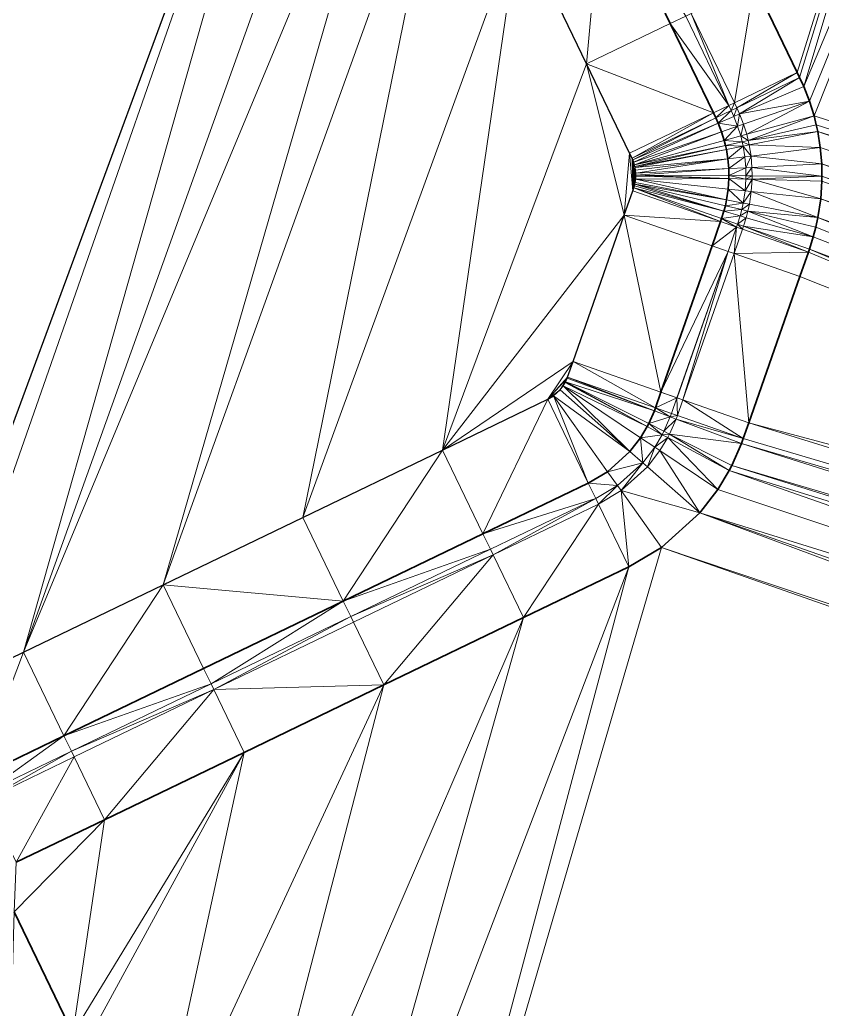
# Model space of a CAD drawing. Header units: metres. Extents: x 246428 to 246884, y 7418966 to 7419490.
# Drawn here: x 246559.9 to 246565.07, y 7419364.31 to 7419370.69 of the extents above; entities that cross this region are included whole.
import ezdxf

# ---------------------------------------------------------------- set-up
doc = ezdxf.new("R2010")
doc.units = ezdxf.units.M
doc.linetypes.add('blank name', pattern=[0])
doc.linetypes.add('HIDDEN', pattern=[9.525, 6.35, -3.175])
doc.layers.add('_12D_UNMAPPED', color=7, linetype='Continuous')
doc.layers.add('BATTER', color=250, linetype='HIDDEN', lineweight=25)
doc.layers.add('GRADELINES', color=250, linetype='HIDDEN', lineweight=25)
for name, color, linetype, lineweight, true_color in [('KERB_BACK', 7, 'Continuous', 35, 0x5fd2ff), ('KERB_LINE', 7, 'Continuous', 18, 0xb9b9b9), ('KERB_LIP', 7, 'Continuous', 35, 0x5fd2ff), ('KERB_TOP', 7, 'Continuous', 18, 0xb9b9b9)]:
    doc.layers.add(name, color=color, linetype=linetype, lineweight=lineweight, true_color=true_color)

msp = doc.modelspace()

# ---------------------------------------------------------------- linework, layer by layer
at = {"layer": '_12D_UNMAPPED', "color": 3, "linetype": 'blank name', "lineweight": 0}
for points in [[(246564.9907, 7419370.1639, 31.797), (246564.9543, 7419370.2574, 31.7959), (246567.6451, 7419376.662, 31.9621)], [(246564.9543, 7419370.2574, 31.7959), (246566.7444, 7419376.2276, 31.9171), (246567.6451, 7419376.662, 31.9621)], [(246565.0206, 7419370.0673, 31.7978), (246564.9907, 7419370.1639, 31.797), (246567.6451, 7419376.662, 31.9621)], [(246573.8563, 7419367.1992, 32.1968), (246565.0206, 7419370.0673, 31.7978), (246567.6451, 7419376.662, 31.9621)], [(246564.9122, 7419370.3481, 31.7944), (246564.6342, 7419370.9244, 31.785), (246566.7444, 7419376.2276, 31.9171)], [(246564.9277, 7419370.3159, 31.7949), (246564.9122, 7419370.3481, 31.7944), (246566.7444, 7419376.2276, 31.9171)], [(246564.9543, 7419370.2574, 31.7959), (246564.9277, 7419370.3159, 31.7949), (246566.7444, 7419376.2276, 31.9171)], [(246553.4071, 7419370.4994, 30.7279), (246561.9416, 7419373.7454, 31.8555), (246559.1698, 7419366.228, 31.6964)], [(246553.4071, 7419370.4994, 30.7279), (246553.4835, 7419370.8345, 30.7532), (246561.9416, 7419373.7454, 31.8555)], [(246559.3535, 7419366.3351, 31.6975), (246559.1698, 7419366.228, 31.6964), (246561.9416, 7419373.7454, 31.8555)], [(246559.9227, 7419366.6097, 31.7189), (246559.3535, 7419366.3351, 31.6975), (246561.9416, 7419373.7454, 31.8555)], [(246561.9418, 7419373.745, 31.8552), (246559.9227, 7419366.6097, 31.7189), (246561.9416, 7419373.7454, 31.8555)], [(246562.2502, 7419373.1054, 31.862), (246559.9227, 7419366.6097, 31.7189), (246561.9418, 7419373.745, 31.8552)], [(246562.4536, 7419372.6837, 31.8665), (246559.9227, 7419366.6097, 31.7189), (246562.2502, 7419373.1054, 31.862)], [(246560.8235, 7419367.0441, 31.7529), (246559.9227, 7419366.6097, 31.7189), (246562.4536, 7419372.6837, 31.8665)], [(246562.6846, 7419372.2047, 31.8744), (246560.8235, 7419367.0441, 31.7529), (246562.4536, 7419372.6837, 31.8665)], [(246561.7242, 7419367.4784, 31.7869), (246560.8235, 7419367.0441, 31.7529), (246562.6846, 7419372.2047, 31.8744)], [(246563.119, 7419371.3039, 31.8892), (246561.7242, 7419367.4784, 31.7869), (246562.6846, 7419372.2047, 31.8744)], [(246563.6594, 7419371.5645, 31.8952), (246563.5534, 7419370.4032, 31.904), (246563.119, 7419371.3039, 31.8892)], [(246563.6594, 7419371.5645, 31.8952), (246564.0938, 7419370.6638, 31.91), (246563.5534, 7419370.4032, 31.904)], [(246564.1929, 7419370.7116, 31.91), (246564.0938, 7419370.6638, 31.91), (246563.6594, 7419371.5645, 31.8952)], [(246562.6249, 7419367.9128, 31.8209), (246561.7242, 7419367.4784, 31.7869), (246563.119, 7419371.3039, 31.8892)], [(246563.5534, 7419370.4032, 31.904), (246562.6249, 7419367.9128, 31.8209), (246563.119, 7419371.3039, 31.8892)], [(246564.6342, 7419370.9244, 31.785), (246564.5069, 7419370.1526, 31.7694), (246564.2289, 7419370.729, 31.76)], [(246564.6342, 7419370.9244, 31.785), (246564.9122, 7419370.3481, 31.7944), (246564.5069, 7419370.1526, 31.7694)], [(246564.1929, 7419370.7116, 31.91), (246564.4708, 7419370.1352, 31.9194), (246564.0938, 7419370.6638, 31.91)], [(246564.2289, 7419370.729, 31.76), (246564.4708, 7419370.1352, 31.9194), (246564.1929, 7419370.7116, 31.91)], [(246564.2289, 7419370.729, 31.76), (246564.5069, 7419370.1526, 31.7694), (246564.4708, 7419370.1352, 31.9194)], [(246564.0938, 7419370.6638, 31.91), (246564.3717, 7419370.0875, 31.9194), (246563.5534, 7419370.4032, 31.904)], [(246564.4708, 7419370.1352, 31.9194), (246564.3717, 7419370.0875, 31.9194), (246564.0938, 7419370.6638, 31.91)], [(246563.7965, 7419369.4284, 31.9061), (246562.6249, 7419367.9128, 31.8209), (246563.5534, 7419370.4032, 31.904)], [(246563.8313, 7419369.8268, 31.9134), (246563.7965, 7419369.4284, 31.9061), (246563.5534, 7419370.4032, 31.904)], [(246564.3717, 7419370.0875, 31.9194), (246563.8313, 7419369.8268, 31.9134), (246563.5534, 7419370.4032, 31.904)], [(246564.9122, 7419370.3481, 31.7944), (246564.5224, 7419370.1204, 31.7699), (246564.5069, 7419370.1526, 31.7694)], [(246564.9122, 7419370.3481, 31.7944), (246564.9277, 7419370.3159, 31.7949), (246564.5224, 7419370.1204, 31.7699)], [(246564.9277, 7419370.3159, 31.7949), (246564.5408, 7419370.0801, 31.7709), (246564.5224, 7419370.1204, 31.7699)], [(246564.9277, 7419370.3159, 31.7949), (246564.9543, 7419370.2574, 31.7959), (246564.5408, 7419370.0801, 31.7709)], [(246564.9543, 7419370.2574, 31.7959), (246564.9907, 7419370.1639, 31.797), (246564.5408, 7419370.0801, 31.7709)], [(246564.4708, 7419370.1352, 31.9194), (246564.3873, 7419370.0552, 31.9199), (246564.3717, 7419370.0875, 31.9194)], [(246564.4708, 7419370.1352, 31.9194), (246564.4864, 7419370.103, 31.9199), (246564.3873, 7419370.0552, 31.9199)], [(246564.5069, 7419370.1526, 31.7694), (246564.4864, 7419370.103, 31.9199), (246564.4708, 7419370.1352, 31.9194)], [(246564.5069, 7419370.1526, 31.7694), (246564.5224, 7419370.1204, 31.7699), (246564.4864, 7419370.103, 31.9199)], [(246564.9907, 7419370.1639, 31.797), (246564.5658, 7419370.0156, 31.772), (246564.5408, 7419370.0801, 31.7709)], [(246564.9907, 7419370.1639, 31.797), (246564.5865, 7419369.949, 31.7728), (246564.5658, 7419370.0156, 31.772)], [(246564.9907, 7419370.1639, 31.797), (246565.0206, 7419370.0673, 31.7978), (246564.5865, 7419369.949, 31.7728)], [(246564.3717, 7419370.0875, 31.9194), (246563.8468, 7419369.7946, 31.9139), (246563.8313, 7419369.8268, 31.9134)], [(246564.3717, 7419370.0875, 31.9194), (246564.3873, 7419370.0552, 31.9199), (246563.8468, 7419369.7946, 31.9139)], [(246564.4864, 7419370.103, 31.9199), (246564.4029, 7419370.021, 31.9209), (246564.3873, 7419370.0552, 31.9199)], [(246564.4864, 7419370.103, 31.9199), (246564.504, 7419370.0643, 31.9209), (246564.4029, 7419370.021, 31.9209)], [(246564.5224, 7419370.1204, 31.7699), (246564.504, 7419370.0643, 31.9209), (246564.4864, 7419370.103, 31.9199)], [(246564.5224, 7419370.1204, 31.7699), (246564.5408, 7419370.0801, 31.7709), (246564.504, 7419370.0643, 31.9209)], [(246564.5408, 7419370.0801, 31.7709), (246564.528, 7419370.0024, 31.922), (246564.504, 7419370.0643, 31.9209)], [(246564.5408, 7419370.0801, 31.7709), (246564.5658, 7419370.0156, 31.772), (246564.528, 7419370.0024, 31.922)], [(246564.3873, 7419370.0552, 31.9199), (246563.8514, 7419369.7845, 31.9149), (246563.8468, 7419369.7946, 31.9139)], [(246564.3873, 7419370.0552, 31.9199), (246564.4029, 7419370.021, 31.9209), (246563.8514, 7419369.7845, 31.9149)], [(246564.4029, 7419370.021, 31.9209), (246563.8577, 7419369.7684, 31.916), (246563.8514, 7419369.7845, 31.9149)], [(246564.4029, 7419370.021, 31.9209), (246564.4242, 7419369.9661, 31.922), (246563.8577, 7419369.7684, 31.916)], [(246564.504, 7419370.0643, 31.9209), (246564.528, 7419370.0024, 31.922), (246564.4029, 7419370.021, 31.9209)], [(246564.528, 7419370.0024, 31.922), (246564.4242, 7419369.9661, 31.922), (246564.4029, 7419370.021, 31.9209)], [(246564.5658, 7419370.0156, 31.772), (246564.5479, 7419369.9385, 31.9228), (246564.528, 7419370.0024, 31.922)], [(246564.5658, 7419370.0156, 31.772), (246564.5865, 7419369.949, 31.7728), (246564.5479, 7419369.9385, 31.9228)], [(246565.0206, 7419370.0673, 31.7978), (246564.5963, 7419369.9098, 31.7731), (246564.5865, 7419369.949, 31.7728)], [(246565.0206, 7419370.0673, 31.7978), (246565.0349, 7419370.0104, 31.7981), (246564.5963, 7419369.9098, 31.7731)], [(246565.0349, 7419370.0104, 31.7981), (246565.0441, 7419369.9676, 31.7983), (246564.5963, 7419369.9098, 31.7731)], [(246565.0349, 7419370.0104, 31.7981), (246565.0206, 7419370.0673, 31.7978), (246573.8563, 7419367.1992, 32.1968)], [(246565.0441, 7419369.9676, 31.7983), (246565.0349, 7419370.0104, 31.7981), (246573.8563, 7419367.1992, 32.1968)], [(246564.4242, 7419369.9661, 31.922), (246563.8629, 7419369.7518, 31.9168), (246563.8577, 7419369.7684, 31.916)], [(246564.4242, 7419369.9661, 31.922), (246564.4417, 7419369.9095, 31.9228), (246563.8629, 7419369.7518, 31.9168)], [(246564.528, 7419370.0024, 31.922), (246564.4417, 7419369.9095, 31.9228), (246564.4242, 7419369.9661, 31.922)], [(246564.528, 7419370.0024, 31.922), (246564.5479, 7419369.9385, 31.9228), (246564.4417, 7419369.9095, 31.9228)], [(246564.5865, 7419369.949, 31.7728), (246564.5963, 7419369.9098, 31.7731), (246564.5479, 7419369.9385, 31.9228)], [(246565.0441, 7419369.9676, 31.7983), (246564.6026, 7419369.8802, 31.7733), (246564.5963, 7419369.9098, 31.7731)], [(246565.0441, 7419369.9676, 31.7983), (246565.0606, 7419369.8646, 31.7984), (246564.6026, 7419369.8802, 31.7733)], [(246565.0606, 7419369.8646, 31.7984), (246565.0441, 7419369.9676, 31.7983), (246573.6054, 7419366.98, 32.1834)], [(246565.0441, 7419369.9676, 31.7983), (246573.8563, 7419367.1992, 32.1968), (246573.6054, 7419366.98, 32.1834)], [(246564.4417, 7419369.9095, 31.9228), (246564.4501, 7419369.8762, 31.9231), (246563.8629, 7419369.7518, 31.9168)], [(246564.5479, 7419369.9385, 31.9228), (246564.5573, 7419369.9008, 31.9231), (246564.4417, 7419369.9095, 31.9228)], [(246564.5573, 7419369.9008, 31.9231), (246564.4501, 7419369.8762, 31.9231), (246564.4417, 7419369.9095, 31.9228)], [(246564.5573, 7419369.9008, 31.9231), (246564.5634, 7419369.8724, 31.9233), (246564.4501, 7419369.8762, 31.9231)], [(246564.5963, 7419369.9098, 31.7731), (246564.5573, 7419369.9008, 31.9231), (246564.5479, 7419369.9385, 31.9228)], [(246564.5963, 7419369.9098, 31.7731), (246564.6026, 7419369.8802, 31.7733), (246564.5573, 7419369.9008, 31.9231)], [(246564.6026, 7419369.8802, 31.7733), (246564.5634, 7419369.8724, 31.9233), (246564.5573, 7419369.9008, 31.9231)], [(246564.6026, 7419369.8802, 31.7733), (246564.6141, 7419369.8092, 31.7734), (246564.5634, 7419369.8724, 31.9233)], [(246565.0606, 7419369.8646, 31.7984), (246564.6141, 7419369.8092, 31.7734), (246564.6026, 7419369.8802, 31.7733)], [(246563.8512, 7419369.585, 31.9096), (246563.7965, 7419369.4284, 31.9061), (246563.8313, 7419369.8268, 31.9134)], [(246563.8468, 7419369.7946, 31.9139), (246563.8512, 7419369.585, 31.9096), (246563.8313, 7419369.8268, 31.9134)], [(246564.4501, 7419369.8762, 31.9231), (246563.8653, 7419369.742, 31.9171), (246563.8629, 7419369.7518, 31.9168)], [(246564.4501, 7419369.8762, 31.9231), (246564.4555, 7419369.8511, 31.9233), (246563.8653, 7419369.742, 31.9171)], [(246564.4555, 7419369.8511, 31.9233), (246563.8669, 7419369.7346, 31.9173), (246563.8653, 7419369.742, 31.9171)], [(246564.4555, 7419369.8511, 31.9233), (246564.4652, 7419369.7907, 31.9234), (246563.8669, 7419369.7346, 31.9173)], [(246564.5634, 7419369.8724, 31.9233), (246564.4555, 7419369.8511, 31.9233), (246564.4501, 7419369.8762, 31.9231)], [(246564.5634, 7419369.8724, 31.9233), (246564.4652, 7419369.7907, 31.9234), (246564.4555, 7419369.8511, 31.9233)], [(246564.5634, 7419369.8724, 31.9233), (246564.5744, 7419369.8042, 31.9234), (246564.4652, 7419369.7907, 31.9234)], [(246564.6141, 7419369.8092, 31.7734), (246564.5744, 7419369.8042, 31.9234), (246564.5634, 7419369.8724, 31.9233)], [(246565.0606, 7419369.8646, 31.7984), (246565.0699, 7419369.758, 31.7982), (246564.6141, 7419369.8092, 31.7734)], [(246565.0699, 7419369.758, 31.7982), (246565.0606, 7419369.8646, 31.7984), (246573.6054, 7419366.98, 32.1834)], [(246563.8577, 7419369.6036, 31.91), (246563.8512, 7419369.585, 31.9096), (246563.8468, 7419369.7946, 31.9139)], [(246563.8514, 7419369.7845, 31.9149), (246563.8577, 7419369.6036, 31.91), (246563.8468, 7419369.7946, 31.9139)], [(246563.8621, 7419369.6174, 31.9117), (246563.8577, 7419369.6036, 31.91), (246563.8514, 7419369.7845, 31.9149)], [(246563.8577, 7419369.7684, 31.916), (246563.8653, 7419369.742, 31.9171), (246563.8514, 7419369.7845, 31.9149)], [(246563.8672, 7419369.639, 31.9139), (246563.8621, 7419369.6174, 31.9117), (246563.8514, 7419369.7845, 31.9149)], [(246563.8653, 7419369.742, 31.9171), (246563.8672, 7419369.639, 31.9139), (246563.8514, 7419369.7845, 31.9149)], [(246563.8629, 7419369.7518, 31.9168), (246563.8653, 7419369.742, 31.9171), (246563.8577, 7419369.7684, 31.916)], [(246564.4652, 7419369.7907, 31.9234), (246563.8698, 7419369.7168, 31.9174), (246563.8669, 7419369.7346, 31.9173)], [(246564.4652, 7419369.7907, 31.9234), (246563.8714, 7419369.6984, 31.9172), (246563.8698, 7419369.7168, 31.9174)], [(246564.4652, 7419369.7907, 31.9234), (246564.4706, 7419369.7282, 31.9232), (246563.8714, 7419369.6984, 31.9172)], [(246564.5744, 7419369.8042, 31.9234), (246564.4706, 7419369.7282, 31.9232), (246564.4652, 7419369.7907, 31.9234)], [(246564.5744, 7419369.8042, 31.9234), (246564.5805, 7419369.7337, 31.9232), (246564.4706, 7419369.7282, 31.9232)], [(246564.6141, 7419369.8092, 31.7734), (246564.5805, 7419369.7337, 31.9232), (246564.5744, 7419369.8042, 31.9234)], [(246564.6141, 7419369.8092, 31.7734), (246564.6204, 7419369.7357, 31.7732), (246564.5805, 7419369.7337, 31.9232)], [(246565.0699, 7419369.758, 31.7982), (246564.6204, 7419369.7357, 31.7732), (246564.6141, 7419369.8092, 31.7734)], [(246565.0699, 7419369.758, 31.7982), (246565.0716, 7419369.6799, 31.7977), (246564.6204, 7419369.7357, 31.7732)], [(246565.0699, 7419369.758, 31.7982), (246573.6054, 7419366.98, 32.1834), (246573.3795, 7419366.7351, 32.1701)], [(246565.0716, 7419369.6799, 31.7977), (246565.0699, 7419369.758, 31.7982), (246573.3795, 7419366.7351, 32.1701)], [(246563.8669, 7419369.7346, 31.9173), (246563.8698, 7419369.7168, 31.9174), (246563.8653, 7419369.742, 31.9171)], [(246563.8698, 7419369.7168, 31.9174), (246563.8672, 7419369.639, 31.9139), (246563.8653, 7419369.742, 31.9171)], [(246563.8716, 7419369.6794, 31.9165), (246563.8672, 7419369.639, 31.9139), (246563.8698, 7419369.7168, 31.9174)], [(246563.8714, 7419369.6984, 31.9172), (246563.8716, 7419369.6794, 31.9165), (246563.8698, 7419369.7168, 31.9174)], [(246564.4706, 7419369.7282, 31.9232), (246563.8717, 7419369.685, 31.9167), (246563.8714, 7419369.6984, 31.9172)], [(246563.8717, 7419369.685, 31.9167), (246563.8716, 7419369.6794, 31.9165), (246563.8714, 7419369.6984, 31.9172)], [(246564.4706, 7419369.7282, 31.9232), (246564.4717, 7419369.6824, 31.9227), (246563.8717, 7419369.685, 31.9167)], [(246564.5805, 7419369.7337, 31.9232), (246564.4717, 7419369.6824, 31.9227), (246564.4706, 7419369.7282, 31.9232)], [(246564.5805, 7419369.7337, 31.9232), (246564.5817, 7419369.682, 31.9227), (246564.4717, 7419369.6824, 31.9227)], [(246564.6204, 7419369.7357, 31.7732), (246564.5817, 7419369.682, 31.9227), (246564.5805, 7419369.7337, 31.9232)], [(246564.6204, 7419369.7357, 31.7732), (246564.6216, 7419369.6818, 31.7727), (246564.5817, 7419369.682, 31.9227)], [(246565.0716, 7419369.6799, 31.7977), (246564.6216, 7419369.6818, 31.7727), (246564.6204, 7419369.7357, 31.7732)], [(246563.8648, 7419369.628, 31.9128), (246563.8621, 7419369.6174, 31.9117), (246563.8672, 7419369.639, 31.9139)], [(246564.439, 7419369.4526, 31.9177), (246563.8621, 7419369.6174, 31.9117), (246563.8648, 7419369.628, 31.9128)], [(246564.4565, 7419369.5262, 31.9199), (246563.8648, 7419369.628, 31.9128), (246563.8672, 7419369.639, 31.9139)], [(246564.4485, 7419369.4888, 31.9188), (246564.439, 7419369.4526, 31.9177), (246563.8648, 7419369.628, 31.9128)], [(246564.4565, 7419369.5262, 31.9199), (246564.4485, 7419369.4888, 31.9188), (246563.8648, 7419369.628, 31.9128)], [(246563.8703, 7419369.6596, 31.9155), (246563.8672, 7419369.639, 31.9139), (246563.8716, 7419369.6794, 31.9165)], [(246564.4565, 7419369.5262, 31.9199), (246563.8672, 7419369.639, 31.9139), (246563.8703, 7419369.6596, 31.9155)], [(246564.4714, 7419369.6635, 31.9225), (246563.8703, 7419369.6596, 31.9155), (246563.8716, 7419369.6794, 31.9165)], [(246564.4714, 7419369.6635, 31.9225), (246564.4669, 7419369.5963, 31.9215), (246563.8703, 7419369.6596, 31.9155)], [(246564.4669, 7419369.5963, 31.9215), (246564.4565, 7419369.5262, 31.9199), (246563.8703, 7419369.6596, 31.9155)], [(246564.4714, 7419369.6635, 31.9225), (246563.8716, 7419369.6794, 31.9165), (246563.8717, 7419369.685, 31.9167)], [(246564.4717, 7419369.6824, 31.9227), (246564.4714, 7419369.6635, 31.9225), (246563.8717, 7419369.685, 31.9167)], [(246564.5763, 7419369.5847, 31.9215), (246564.4669, 7419369.5963, 31.9215), (246564.4714, 7419369.6635, 31.9225)], [(246564.5813, 7419369.6606, 31.9225), (246564.4714, 7419369.6635, 31.9225), (246564.4717, 7419369.6824, 31.9227)], [(246564.5813, 7419369.6606, 31.9225), (246564.5763, 7419369.5847, 31.9215), (246564.4714, 7419369.6635, 31.9225)], [(246564.5817, 7419369.682, 31.9227), (246564.5813, 7419369.6606, 31.9225), (246564.4717, 7419369.6824, 31.9227)], [(246564.6213, 7419369.6595, 31.7725), (246564.5763, 7419369.5847, 31.9215), (246564.5813, 7419369.6606, 31.9225)], [(246564.6213, 7419369.6595, 31.7725), (246564.6161, 7419369.5804, 31.7715), (246564.5763, 7419369.5847, 31.9215)], [(246564.6216, 7419369.6818, 31.7727), (246564.5813, 7419369.6606, 31.9225), (246564.5817, 7419369.682, 31.9227)], [(246564.6216, 7419369.6818, 31.7727), (246564.6213, 7419369.6595, 31.7725), (246564.5813, 7419369.6606, 31.9225)], [(246565.0636, 7419369.5329, 31.7965), (246564.6161, 7419369.5804, 31.7715), (246564.6213, 7419369.6595, 31.7725)], [(246565.0716, 7419369.6799, 31.7977), (246564.6213, 7419369.6595, 31.7725), (246564.6216, 7419369.6818, 31.7727)], [(246565.0716, 7419369.6799, 31.7977), (246565.0711, 7419369.6476, 31.7975), (246564.6213, 7419369.6595, 31.7725)], [(246565.0711, 7419369.6476, 31.7975), (246565.0636, 7419369.5329, 31.7965), (246564.6213, 7419369.6595, 31.7725)], [(246565.0636, 7419369.5329, 31.7965), (246565.0711, 7419369.6476, 31.7975), (246573.3199, 7419366.6608, 32.1663)], [(246565.0711, 7419369.6476, 31.7975), (246565.0716, 7419369.6799, 31.7977), (246573.3199, 7419366.6608, 32.1663)], [(246565.0716, 7419369.6799, 31.7977), (246573.3795, 7419366.7351, 32.1701), (246573.3199, 7419366.6608, 32.1663)], [(246564.4176, 7419369.3872, 31.9156), (246563.7965, 7419369.4284, 31.9061), (246563.8512, 7419369.585, 31.9096)], [(246564.4176, 7419369.3872, 31.9156), (246563.8512, 7419369.585, 31.9096), (246563.8577, 7419369.6036, 31.91)], [(246564.439, 7419369.4526, 31.9177), (246563.8577, 7419369.6036, 31.91), (246563.8621, 7419369.6174, 31.9117)], [(246564.439, 7419369.4526, 31.9177), (246564.4241, 7419369.4057, 31.916), (246563.8577, 7419369.6036, 31.91)], [(246564.4241, 7419369.4057, 31.916), (246564.4176, 7419369.3872, 31.9156), (246563.8577, 7419369.6036, 31.91)], [(246564.5645, 7419369.5055, 31.9199), (246564.4565, 7419369.5262, 31.9199), (246564.4669, 7419369.5963, 31.9215)], [(246564.5763, 7419369.5847, 31.9215), (246564.5645, 7419369.5055, 31.9199), (246564.4669, 7419369.5963, 31.9215)], [(246564.6161, 7419369.5804, 31.7715), (246564.5645, 7419369.5055, 31.9199), (246564.5763, 7419369.5847, 31.9215)], [(246564.6161, 7419369.5804, 31.7715), (246564.6038, 7419369.498, 31.7699), (246564.5645, 7419369.5055, 31.9199)], [(246565.0458, 7419369.4133, 31.7949), (246564.6038, 7419369.498, 31.7699), (246564.6161, 7419369.5804, 31.7715)], [(246565.0636, 7419369.5329, 31.7965), (246565.0458, 7419369.4133, 31.7949), (246564.6161, 7419369.5804, 31.7715)], [(246564.5645, 7419369.5055, 31.9199), (246564.4485, 7419369.4888, 31.9188), (246564.4565, 7419369.5262, 31.9199)], [(246564.5645, 7419369.5055, 31.9199), (246564.5555, 7419369.4633, 31.9188), (246564.4485, 7419369.4888, 31.9188)], [(246564.6038, 7419369.498, 31.7699), (246564.5555, 7419369.4633, 31.9188), (246564.5645, 7419369.5055, 31.9199)], [(246564.6038, 7419369.498, 31.7699), (246564.5944, 7419369.454, 31.7688), (246564.5555, 7419369.4633, 31.9188)], [(246565.0458, 7419369.4133, 31.7949), (246564.5944, 7419369.454, 31.7688), (246564.6038, 7419369.498, 31.7699)], [(246565.0458, 7419369.4133, 31.7949), (246565.0636, 7419369.5329, 31.7965), (246573.1812, 7419366.4674, 32.1603)], [(246565.0636, 7419369.5329, 31.7965), (246573.3199, 7419366.6608, 32.1663), (246573.1812, 7419366.4674, 32.1603)], [(246564.5448, 7419369.4224, 31.9177), (246564.4241, 7419369.4057, 31.916), (246564.439, 7419369.4526, 31.9177)], [(246564.5555, 7419369.4633, 31.9188), (246564.439, 7419369.4526, 31.9177), (246564.4485, 7419369.4888, 31.9188)], [(246564.5555, 7419369.4633, 31.9188), (246564.5448, 7419369.4224, 31.9177), (246564.439, 7419369.4526, 31.9177)], [(246564.5944, 7419369.454, 31.7688), (246564.5448, 7419369.4224, 31.9177), (246564.5555, 7419369.4633, 31.9188)], [(246564.5944, 7419369.454, 31.7688), (246564.5832, 7419369.4115, 31.7677), (246564.5448, 7419369.4224, 31.9177)], [(246565.0159, 7419369.2879, 31.7927), (246564.5832, 7419369.4115, 31.7677), (246564.5944, 7419369.454, 31.7688)], [(246565.0321, 7419369.3496, 31.7938), (246565.0159, 7419369.2879, 31.7927), (246564.5944, 7419369.454, 31.7688)], [(246565.0458, 7419369.4133, 31.7949), (246565.0321, 7419369.3496, 31.7938), (246564.5944, 7419369.454, 31.7688)], [(246563.4667, 7419368.4843, 31.8847), (246562.6249, 7419367.9128, 31.8209), (246563.7965, 7419369.4284, 31.9061)], [(246564.0332, 7419368.2865, 31.8907), (246563.4667, 7419368.4843, 31.8847), (246563.7965, 7419369.4284, 31.9061)], [(246564.3629, 7419369.2305, 31.9121), (246564.0332, 7419368.2865, 31.8907), (246563.7965, 7419369.4284, 31.9061)], [(246564.4176, 7419369.3872, 31.9156), (246564.3629, 7419369.2305, 31.9121), (246563.7965, 7419369.4284, 31.9061)], [(246564.5215, 7419369.3509, 31.9156), (246564.3629, 7419369.2305, 31.9121), (246564.4176, 7419369.3872, 31.9156)], [(246564.5215, 7419369.3509, 31.9156), (246564.4176, 7419369.3872, 31.9156), (246564.4241, 7419369.4057, 31.916)], [(246564.5448, 7419369.4224, 31.9177), (246564.528, 7419369.3695, 31.916), (246564.4241, 7419369.4057, 31.916)], [(246564.528, 7419369.3695, 31.916), (246564.5215, 7419369.3509, 31.9156), (246564.4241, 7419369.4057, 31.916)], [(246564.5592, 7419369.3377, 31.7656), (246564.5215, 7419369.3509, 31.9156), (246564.528, 7419369.3695, 31.916)], [(246564.5832, 7419369.4115, 31.7677), (246564.528, 7419369.3695, 31.916), (246564.5448, 7419369.4224, 31.9177)], [(246564.5832, 7419369.4115, 31.7677), (246564.5657, 7419369.3563, 31.766), (246564.528, 7419369.3695, 31.916)], [(246564.5657, 7419369.3563, 31.766), (246564.5592, 7419369.3377, 31.7656), (246564.528, 7419369.3695, 31.916)], [(246565.0159, 7419369.2879, 31.7927), (246564.5657, 7419369.3563, 31.766), (246564.5832, 7419369.4115, 31.7677)], [(246565.0321, 7419369.3496, 31.7938), (246565.0458, 7419369.4133, 31.7949), (246573.0128, 7419366.1799, 32.152)], [(246565.0458, 7419369.4133, 31.7949), (246573.1812, 7419366.4674, 32.1603), (246573.0128, 7419366.1799, 32.152)], [(246564.5215, 7419369.3509, 31.9156), (246564.4668, 7419369.1943, 31.9121), (246564.3629, 7419369.2305, 31.9121)], [(246564.5045, 7419369.1811, 31.7621), (246564.4668, 7419369.1943, 31.9121), (246564.5215, 7419369.3509, 31.9156)], [(246564.5592, 7419369.3377, 31.7656), (246564.5045, 7419369.1811, 31.7621), (246564.5215, 7419369.3509, 31.9156)], [(246564.9841, 7419369.1893, 31.7906), (246564.5045, 7419369.1811, 31.7621), (246564.5592, 7419369.3377, 31.7656)], [(246564.9841, 7419369.1893, 31.7906), (246564.5592, 7419369.3377, 31.7656), (246564.5657, 7419369.3563, 31.766)], [(246565.0159, 7419369.2879, 31.7927), (246564.9906, 7419369.2079, 31.791), (246564.5657, 7419369.3563, 31.766)], [(246564.9906, 7419369.2079, 31.791), (246564.9841, 7419369.1893, 31.7906), (246564.5657, 7419369.3563, 31.766)], [(246565.0159, 7419369.2879, 31.7927), (246565.0321, 7419369.3496, 31.7938), (246573.0128, 7419366.1799, 32.152)], [(246564.9906, 7419369.2079, 31.791), (246565.0159, 7419369.2879, 31.7927), (246573.0128, 7419366.1799, 32.152)], [(246564.4668, 7419369.1943, 31.9121), (246564.0332, 7419368.2865, 31.8907), (246564.3629, 7419369.2305, 31.9121)], [(246564.4668, 7419369.1943, 31.9121), (246564.137, 7419368.2502, 31.8907), (246564.0332, 7419368.2865, 31.8907)], [(246564.1748, 7419368.237, 31.7407), (246564.137, 7419368.2502, 31.8907), (246564.4668, 7419369.1943, 31.9121)], [(246564.5045, 7419369.1811, 31.7621), (246564.1748, 7419368.237, 31.7407), (246564.4668, 7419369.1943, 31.9121)], [(246564.5996, 7419368.0886, 31.7657), (246564.1748, 7419368.237, 31.7407), (246564.5045, 7419369.1811, 31.7621)], [(246564.9841, 7419369.1893, 31.7906), (246564.9294, 7419369.0327, 31.7871), (246564.5045, 7419369.1811, 31.7621)], [(246564.9294, 7419369.0327, 31.7871), (246564.5996, 7419368.0886, 31.7657), (246564.5045, 7419369.1811, 31.7621)], [(246564.9294, 7419369.0327, 31.7871), (246564.9841, 7419369.1893, 31.7906), (246572.8761, 7419365.8761, 32.1436)], [(246564.9841, 7419369.1893, 31.7906), (246564.9906, 7419369.2079, 31.791), (246572.8761, 7419365.8761, 32.1436)], [(246564.9906, 7419369.2079, 31.791), (246573.0128, 7419366.1799, 32.152), (246572.8761, 7419365.8761, 32.1436)], [(246564.5996, 7419368.0886, 31.7657), (246564.9294, 7419369.0327, 31.7871), (246572.8761, 7419365.8761, 32.1436)], [(246563.3039, 7419368.2403, 31.8465), (246562.6249, 7419367.9128, 31.8209), (246563.4667, 7419368.4843, 31.8847)], [(246563.4665, 7419368.4835, 31.8847), (246563.3039, 7419368.2403, 31.8465), (246563.4667, 7419368.4843, 31.8847)], [(246563.4314, 7419368.383, 31.8824), (246563.3039, 7419368.2403, 31.8465), (246563.4665, 7419368.4835, 31.8847)], [(246563.9978, 7419368.1852, 31.8884), (246563.4314, 7419368.383, 31.8824), (246563.4665, 7419368.4835, 31.8847)], [(246564.0329, 7419368.2857, 31.8907), (246563.4665, 7419368.4835, 31.8847), (246563.4667, 7419368.4843, 31.8847)], [(246564.0329, 7419368.2857, 31.8907), (246563.9978, 7419368.1852, 31.8884), (246563.4665, 7419368.4835, 31.8847)], [(246564.0332, 7419368.2865, 31.8907), (246564.0329, 7419368.2857, 31.8907), (246563.4667, 7419368.4843, 31.8847)], [(246563.4293, 7419368.3773, 31.8816), (246563.3039, 7419368.2403, 31.8465), (246563.4314, 7419368.383, 31.8824)], [(246563.383, 7419368.3003, 31.8662), (246563.3039, 7419368.2403, 31.8465), (246563.4293, 7419368.3773, 31.8816)], [(246563.4157, 7419368.3474, 31.8768), (246563.383, 7419368.3003, 31.8662), (246563.4293, 7419368.3773, 31.8816)], [(246563.4186, 7419368.353, 31.8778), (246563.4157, 7419368.3474, 31.8768), (246563.4293, 7419368.3773, 31.8816)], [(246563.9446, 7419368.064, 31.8828), (246563.4157, 7419368.3474, 31.8768), (246563.4186, 7419368.353, 31.8778)], [(246563.9907, 7419368.1657, 31.8876), (246563.4186, 7419368.353, 31.8778), (246563.4293, 7419368.3773, 31.8816)], [(246563.9907, 7419368.1657, 31.8876), (246563.9545, 7419368.0831, 31.8838), (246563.4186, 7419368.353, 31.8778)], [(246563.9545, 7419368.0831, 31.8838), (246563.9446, 7419368.064, 31.8828), (246563.4186, 7419368.353, 31.8778)], [(246563.9907, 7419368.1657, 31.8876), (246563.4293, 7419368.3773, 31.8816), (246563.4314, 7419368.383, 31.8824)], [(246563.9978, 7419368.1852, 31.8884), (246563.9907, 7419368.1657, 31.8876), (246563.4314, 7419368.383, 31.8824)], [(246563.3404, 7419368.2619, 31.8548), (246563.3039, 7419368.2403, 31.8465), (246563.383, 7419368.3003, 31.8662)], [(246563.8334, 7419367.9038, 31.8722), (246563.3404, 7419368.2619, 31.8548), (246563.383, 7419368.3003, 31.8662)], [(246563.4031, 7419368.3264, 31.8726), (246563.383, 7419368.3003, 31.8662), (246563.4157, 7419368.3474, 31.8768)], [(246563.8334, 7419367.9038, 31.8722), (246563.383, 7419368.3003, 31.8662), (246563.4031, 7419368.3264, 31.8726)], [(246563.9446, 7419368.064, 31.8828), (246563.4031, 7419368.3264, 31.8726), (246563.4157, 7419368.3474, 31.8768)], [(246563.9016, 7419367.9925, 31.8786), (246563.8334, 7419367.9038, 31.8722), (246563.4031, 7419368.3264, 31.8726)], [(246563.9446, 7419368.064, 31.8828), (246563.9016, 7419367.9925, 31.8786), (246563.4031, 7419368.3264, 31.8726)], [(246564.1368, 7419368.2494, 31.8907), (246563.9978, 7419368.1852, 31.8884), (246564.0329, 7419368.2857, 31.8907)], [(246564.1368, 7419368.2494, 31.8907), (246564.0329, 7419368.2857, 31.8907), (246564.0332, 7419368.2865, 31.8907)], [(246564.137, 7419368.2502, 31.8907), (246564.1368, 7419368.2494, 31.8907), (246564.0332, 7419368.2865, 31.8907)], [(246562.8856, 7419367.3724, 31.8269), (246562.6249, 7419367.9128, 31.8209), (246563.3039, 7419368.2403, 31.8465)], [(246563.5646, 7419367.6998, 31.8525), (246562.8856, 7419367.3724, 31.8269), (246563.3039, 7419368.2403, 31.8465)], [(246563.5646, 7419367.6998, 31.8525), (246563.3039, 7419368.2403, 31.8465), (246563.3404, 7419368.2619, 31.8548)], [(246563.6886, 7419367.7732, 31.8608), (246563.5646, 7419367.6998, 31.8525), (246563.3404, 7419368.2619, 31.8548)], [(246563.8334, 7419367.9038, 31.8722), (246563.6886, 7419367.7732, 31.8608), (246563.3404, 7419368.2619, 31.8548)], [(246564.1368, 7419368.2494, 31.8907), (246564.1017, 7419368.1489, 31.8884), (246563.9978, 7419368.1852, 31.8884)], [(246564.1394, 7419368.1357, 31.7384), (246564.1017, 7419368.1489, 31.8884), (246564.1368, 7419368.2494, 31.8907)], [(246564.1745, 7419368.2362, 31.7407), (246564.1368, 7419368.2494, 31.8907), (246564.137, 7419368.2502, 31.8907)], [(246564.1745, 7419368.2362, 31.7407), (246564.1394, 7419368.1357, 31.7384), (246564.1368, 7419368.2494, 31.8907)], [(246564.1748, 7419368.237, 31.7407), (246564.1745, 7419368.2362, 31.7407), (246564.137, 7419368.2502, 31.8907)], [(246564.5643, 7419367.9873, 31.7634), (246564.1394, 7419368.1357, 31.7384), (246564.1745, 7419368.2362, 31.7407)], [(246564.5993, 7419368.0878, 31.7657), (246564.1745, 7419368.2362, 31.7407), (246564.1748, 7419368.237, 31.7407)], [(246564.5993, 7419368.0878, 31.7657), (246564.5643, 7419367.9873, 31.7634), (246564.1745, 7419368.2362, 31.7407)], [(246564.5996, 7419368.0886, 31.7657), (246564.5993, 7419368.0878, 31.7657), (246564.1748, 7419368.237, 31.7407)], [(246564.0937, 7419368.1269, 31.8876), (246563.9545, 7419368.0831, 31.8838), (246563.9907, 7419368.1657, 31.8876)], [(246564.0937, 7419368.1269, 31.8876), (246563.9907, 7419368.1657, 31.8876), (246563.9978, 7419368.1852, 31.8884)], [(246564.1017, 7419368.1489, 31.8884), (246564.0937, 7419368.1269, 31.8876), (246563.9978, 7419368.1852, 31.8884)], [(246564.0937, 7419368.1269, 31.8876), (246564.0527, 7419368.0336, 31.8838), (246563.9545, 7419368.0831, 31.8838)], [(246564.1311, 7419368.1128, 31.7376), (246564.0527, 7419368.0336, 31.8838), (246564.0937, 7419368.1269, 31.8876)], [(246564.1311, 7419368.1128, 31.7376), (246564.0885, 7419368.0156, 31.7338), (246564.0527, 7419368.0336, 31.8838)], [(246564.5522, 7419367.954, 31.7626), (246564.0885, 7419368.0156, 31.7338), (246564.1311, 7419368.1128, 31.7376)], [(246564.1394, 7419368.1357, 31.7384), (246564.0937, 7419368.1269, 31.8876), (246564.1017, 7419368.1489, 31.8884)], [(246564.1394, 7419368.1357, 31.7384), (246564.1311, 7419368.1128, 31.7376), (246564.0937, 7419368.1269, 31.8876)], [(246564.5643, 7419367.9873, 31.7634), (246564.1311, 7419368.1128, 31.7376), (246564.1394, 7419368.1357, 31.7384)], [(246564.5643, 7419367.9873, 31.7634), (246564.5522, 7419367.954, 31.7626), (246564.1311, 7419368.1128, 31.7376)], [(246564.0415, 7419368.012, 31.8828), (246563.9016, 7419367.9925, 31.8786), (246563.9446, 7419368.064, 31.8828)], [(246564.0415, 7419368.012, 31.8828), (246563.9446, 7419368.064, 31.8828), (246563.9545, 7419368.0831, 31.8838)], [(246564.0527, 7419368.0336, 31.8838), (246564.0415, 7419368.012, 31.8828), (246563.9545, 7419368.0831, 31.8838)], [(246564.0885, 7419368.0156, 31.7338), (246564.0415, 7419368.012, 31.8828), (246564.0527, 7419368.0336, 31.8838)], [(246564.5643, 7419367.9873, 31.7634), (246564.5993, 7419368.0878, 31.7657), (246572.7729, 7419365.5593, 32.1353)], [(246564.5993, 7419368.0878, 31.7657), (246564.5996, 7419368.0886, 31.7657), (246572.7729, 7419365.5593, 32.1353)], [(246564.5996, 7419368.0886, 31.7657), (246572.8761, 7419365.8761, 32.1436), (246572.7729, 7419365.5593, 32.1353)], [(246563.9159, 7419367.8312, 31.8722), (246563.8334, 7419367.9038, 31.8722), (246563.9016, 7419367.9925, 31.8786)], [(246564.0415, 7419368.012, 31.8828), (246563.993, 7419367.9313, 31.8786), (246563.9016, 7419367.9925, 31.8786)], [(246563.993, 7419367.9313, 31.8786), (246563.9159, 7419367.8312, 31.8722), (246563.9016, 7419367.9925, 31.8786)], [(246564.0768, 7419367.9931, 31.7328), (246563.993, 7419367.9313, 31.8786), (246564.0415, 7419368.012, 31.8828)], [(246564.0768, 7419367.9931, 31.7328), (246564.0263, 7419367.9091, 31.7286), (246563.993, 7419367.9313, 31.8786)], [(246564.4002, 7419367.6587, 31.7536), (246564.0263, 7419367.9091, 31.7286), (246564.0768, 7419367.9931, 31.7328)], [(246564.0885, 7419368.0156, 31.7338), (246564.0768, 7419367.9931, 31.7328), (246564.0415, 7419368.012, 31.8828)], [(246564.4734, 7419367.7806, 31.7578), (246564.0768, 7419367.9931, 31.7328), (246564.0885, 7419368.0156, 31.7338)], [(246564.4734, 7419367.7806, 31.7578), (246564.4002, 7419367.6587, 31.7536), (246564.0768, 7419367.9931, 31.7328)], [(246564.4904, 7419367.8132, 31.7588), (246564.4734, 7419367.7806, 31.7578), (246564.0885, 7419368.0156, 31.7338)], [(246564.5522, 7419367.954, 31.7626), (246564.4904, 7419367.8132, 31.7588), (246564.0885, 7419368.0156, 31.7338)], [(246564.5522, 7419367.954, 31.7626), (246564.5643, 7419367.9873, 31.7634), (246572.7729, 7419365.5593, 32.1353)], [(246561.9848, 7419366.938, 31.7929), (246561.7242, 7419367.4784, 31.7869), (246562.6249, 7419367.9128, 31.8209)], [(246562.8856, 7419367.3724, 31.8269), (246561.9848, 7419366.938, 31.7929), (246562.6249, 7419367.9128, 31.8209)], [(246563.9159, 7419367.8312, 31.8722), (246563.6886, 7419367.7732, 31.8608), (246563.8334, 7419367.9038, 31.8722)], [(246563.946, 7419367.8047, 31.7222), (246563.9159, 7419367.8312, 31.8722), (246563.993, 7419367.9313, 31.8786)], [(246564.0263, 7419367.9091, 31.7286), (246563.946, 7419367.8047, 31.7222), (246563.993, 7419367.9313, 31.8786)], [(246564.2837, 7419367.5074, 31.7472), (246563.946, 7419367.8047, 31.7222), (246564.0263, 7419367.9091, 31.7286)], [(246564.4002, 7419367.6587, 31.7536), (246564.2837, 7419367.5074, 31.7472), (246564.0263, 7419367.9091, 31.7286)], [(246564.4904, 7419367.8132, 31.7588), (246564.5522, 7419367.954, 31.7626), (246572.7294, 7419365.3739, 32.1305)], [(246564.5522, 7419367.954, 31.7626), (246572.7729, 7419365.5593, 32.1353), (246572.7294, 7419365.3739, 32.1305)], [(246563.9159, 7419367.8312, 31.8722), (246563.7524, 7419367.6836, 31.8608), (246563.6886, 7419367.7732, 31.8608)], [(246563.7757, 7419367.6511, 31.7108), (246563.7524, 7419367.6836, 31.8608), (246563.9159, 7419367.8312, 31.8722)], [(246563.946, 7419367.8047, 31.7222), (246563.7757, 7419367.6511, 31.7108), (246563.9159, 7419367.8312, 31.8722)], [(246564.2837, 7419367.5074, 31.7472), (246563.7757, 7419367.6511, 31.7108), (246563.946, 7419367.8047, 31.7222)], [(246564.4002, 7419367.6587, 31.7536), (246564.4734, 7419367.7806, 31.7578), (246572.671, 7419364.9017, 32.1267)], [(246564.4734, 7419367.7806, 31.7578), (246564.4904, 7419367.8132, 31.7588), (246572.7043, 7419365.2333, 32.1294)], [(246564.4734, 7419367.7806, 31.7578), (246572.7043, 7419365.2333, 32.1294), (246572.671, 7419364.9017, 32.1267)], [(246564.4904, 7419367.8132, 31.7588), (246572.7294, 7419365.3739, 32.1305), (246572.7043, 7419365.2333, 32.1294)], [(246563.7524, 7419367.6836, 31.8608), (246563.5646, 7419367.6998, 31.8525), (246563.6886, 7419367.7732, 31.8608)], [(246563.6124, 7419367.6008, 31.8525), (246562.8856, 7419367.3724, 31.8269), (246563.5646, 7419367.6998, 31.8525)], [(246563.7524, 7419367.6836, 31.8608), (246563.6124, 7419367.6008, 31.8525), (246563.5646, 7419367.6998, 31.8525)], [(246563.6297, 7419367.5647, 31.7025), (246563.6124, 7419367.6008, 31.8525), (246563.7524, 7419367.6836, 31.8608)], [(246563.7757, 7419367.6511, 31.7108), (246563.6297, 7419367.5647, 31.7025), (246563.7524, 7419367.6836, 31.8608)], [(246563.8252, 7419367.1594, 31.7275), (246563.6297, 7419367.5647, 31.7025), (246563.7757, 7419367.6511, 31.7108)], [(246564.2837, 7419367.5074, 31.7472), (246564.0368, 7419367.2846, 31.7358), (246563.7757, 7419367.6511, 31.7108)], [(246564.0368, 7419367.2846, 31.7358), (246563.8252, 7419367.1594, 31.7275), (246563.7757, 7419367.6511, 31.7108)], [(246564.2837, 7419367.5074, 31.7472), (246564.4002, 7419367.6587, 31.7536), (246572.671, 7419364.9017, 32.1267)], [(246563.6124, 7419367.6008, 31.8525), (246562.9333, 7419367.2733, 31.8269), (246562.8856, 7419367.3724, 31.8269)], [(246562.9507, 7419367.2373, 31.6769), (246562.9333, 7419367.2733, 31.8269), (246563.6124, 7419367.6008, 31.8525)], [(246563.6297, 7419367.5647, 31.7025), (246562.9507, 7419367.2373, 31.6769), (246563.6124, 7419367.6008, 31.8525)], [(246563.1462, 7419366.8319, 31.7019), (246562.9507, 7419367.2373, 31.6769), (246563.6297, 7419367.5647, 31.7025)], [(246563.8252, 7419367.1594, 31.7275), (246563.1462, 7419366.8319, 31.7019), (246563.6297, 7419367.5647, 31.7025)], [(246561.9848, 7419366.938, 31.7929), (246560.8235, 7419367.0441, 31.7529), (246561.7242, 7419367.4784, 31.7869)], [(246564.0368, 7419367.2846, 31.7358), (246564.2837, 7419367.5074, 31.7472), (246572.6917, 7419364.3736, 32.1225)], [(246564.2837, 7419367.5074, 31.7472), (246572.671, 7419364.9017, 32.1267), (246572.6736, 7419364.5686, 32.1241)], [(246564.2837, 7419367.5074, 31.7472), (246572.6736, 7419364.5686, 32.1241), (246572.6917, 7419364.3736, 32.1225)], [(246562.9333, 7419367.2733, 31.8269), (246561.9848, 7419366.938, 31.7929), (246562.8856, 7419367.3724, 31.8269)], [(246562.9333, 7419367.2733, 31.8269), (246562.0326, 7419366.8389, 31.7929), (246561.9848, 7419366.938, 31.7929)], [(246562.9507, 7419367.2373, 31.6769), (246562.0326, 7419366.8389, 31.7929), (246562.9333, 7419367.2733, 31.8269)], [(246562.0341, 7419360.4311, 31.5974), (246563.8252, 7419367.1594, 31.7275), (246564.0368, 7419367.2846, 31.7358)], [(246562.0341, 7419360.4311, 31.5974), (246564.0368, 7419367.2846, 31.7358), (246572.7212, 7419364.2395, 32.1255)], [(246564.0368, 7419367.2846, 31.7358), (246572.6917, 7419364.3736, 32.1225), (246572.7212, 7419364.2395, 32.1255)], [(246562.9507, 7419367.2373, 31.6769), (246562.05, 7419366.8029, 31.6429), (246562.0326, 7419366.8389, 31.7929)], [(246562.2455, 7419366.3976, 31.6679), (246562.05, 7419366.8029, 31.6429), (246562.9507, 7419367.2373, 31.6769)], [(246563.1462, 7419366.8319, 31.7019), (246562.2455, 7419366.3976, 31.6679), (246562.9507, 7419367.2373, 31.6769)], [(246562.0341, 7419360.4311, 31.5974), (246561.5998, 7419361.3319, 31.5827), (246563.8252, 7419367.1594, 31.7275)], [(246561.5998, 7419361.3319, 31.5827), (246563.1462, 7419366.8319, 31.7019), (246563.8252, 7419367.1594, 31.7275)], [(246560.1834, 7419366.0692, 31.7249), (246559.9227, 7419366.6097, 31.7189), (246560.8235, 7419367.0441, 31.7529)], [(246561.0841, 7419366.5036, 31.7589), (246560.1834, 7419366.0692, 31.7249), (246560.8235, 7419367.0441, 31.7529)], [(246561.9848, 7419366.938, 31.7929), (246561.0841, 7419366.5036, 31.7589), (246560.8235, 7419367.0441, 31.7529)], [(246561.1319, 7419366.4045, 31.7589), (246561.0841, 7419366.5036, 31.7589), (246561.9848, 7419366.938, 31.7929)], [(246562.0326, 7419366.8389, 31.7929), (246561.1319, 7419366.4045, 31.7589), (246561.9848, 7419366.938, 31.7929)], [(246561.1493, 7419366.3685, 31.6089), (246561.1319, 7419366.4045, 31.7589), (246562.0326, 7419366.8389, 31.7929)], [(246562.05, 7419366.8029, 31.6429), (246561.1493, 7419366.3685, 31.6089), (246562.0326, 7419366.8389, 31.7929)], [(246561.5998, 7419361.3319, 31.5827), (246561.1654, 7419362.2326, 31.5679), (246563.1462, 7419366.8319, 31.7019)], [(246561.1654, 7419362.2326, 31.5679), (246562.2455, 7419366.3976, 31.6679), (246563.1462, 7419366.8319, 31.7019)], [(246562.2455, 7419366.3976, 31.6679), (246561.1493, 7419366.3685, 31.6089), (246562.05, 7419366.8029, 31.6429)], [(246559.6141, 7419365.7947, 31.7035), (246559.3535, 7419366.3351, 31.6975), (246559.9227, 7419366.6097, 31.7189)], [(246560.1834, 7419366.0692, 31.7249), (246559.6141, 7419365.7947, 31.7035), (246559.9227, 7419366.6097, 31.7189)], [(246561.1319, 7419366.4045, 31.7589), (246560.1834, 7419366.0692, 31.7249), (246561.0841, 7419366.5036, 31.7589)], [(246561.1319, 7419366.4045, 31.7589), (246560.2312, 7419365.9702, 31.7249), (246560.1834, 7419366.0692, 31.7249)], [(246561.1493, 7419366.3685, 31.6089), (246560.2312, 7419365.9702, 31.7249), (246561.1319, 7419366.4045, 31.7589)], [(246560.731, 7419363.1333, 31.5531), (246561.3447, 7419365.9632, 31.6339), (246562.2455, 7419366.3976, 31.6679)], [(246561.1654, 7419362.2326, 31.5679), (246560.731, 7419363.1333, 31.5531), (246562.2455, 7419366.3976, 31.6679)], [(246562.2455, 7419366.3976, 31.6679), (246561.3447, 7419365.9632, 31.6339), (246561.1493, 7419366.3685, 31.6089)], [(246561.1493, 7419366.3685, 31.6089), (246560.2485, 7419365.9341, 31.5749), (246560.2312, 7419365.9702, 31.7249)], [(246560.444, 7419365.5288, 31.5999), (246560.2485, 7419365.9341, 31.5749), (246561.1493, 7419366.3685, 31.6089)], [(246561.3447, 7419365.9632, 31.6339), (246560.444, 7419365.5288, 31.5999), (246561.1493, 7419366.3685, 31.6089)], [(246559.6619, 7419365.6956, 31.7035), (246559.6141, 7419365.7947, 31.7035), (246560.1834, 7419366.0692, 31.7249)], [(246560.2312, 7419365.9702, 31.7249), (246559.6619, 7419365.6956, 31.7035), (246560.1834, 7419366.0692, 31.7249)], [(246559.6792, 7419365.6596, 31.5535), (246559.6619, 7419365.6956, 31.7035), (246560.2312, 7419365.9702, 31.7249)], [(246560.2485, 7419365.9341, 31.5749), (246559.6792, 7419365.6596, 31.5535), (246560.2312, 7419365.9702, 31.7249)], [(246559.8747, 7419365.2543, 31.5785), (246559.6792, 7419365.6596, 31.5535), (246560.2485, 7419365.9341, 31.5749)], [(246560.444, 7419365.5288, 31.5999), (246559.8747, 7419365.2543, 31.5785), (246560.2485, 7419365.9341, 31.5749)], [(246560.2966, 7419364.0341, 31.5383), (246560.2406, 7419364.1502, 31.5364), (246561.3447, 7419365.9632, 31.6339)], [(246560.2406, 7419364.1502, 31.5364), (246560.444, 7419365.5288, 31.5999), (246561.3447, 7419365.9632, 31.6339)], [(246560.731, 7419363.1333, 31.5531), (246560.2966, 7419364.0341, 31.5383), (246561.3447, 7419365.9632, 31.6339)], [(246559.8622, 7419364.9348, 31.566), (246559.8747, 7419365.2543, 31.5785), (246560.444, 7419365.5288, 31.5999)], [(246560.2406, 7419364.1502, 31.5364), (246559.8622, 7419364.9348, 31.566), (246560.444, 7419365.5288, 31.5999)], [(246559.8622, 7419364.9348, 31.566), (246560.2406, 7419364.1502, 31.5364), (246559.8353, 7419363.9547, 31.5114)]]:
    msp.add_3dface(points, dxfattribs=at)
at = {"layer": 'BATTER'}
msp.add_polyline3d([(246559.3535, 7419366.3351, 31.6975), (246559.9227, 7419366.6097, 31.7189), (246560.8235, 7419367.0441, 31.7529), (246561.7242, 7419367.4784, 31.7869), (246562.6249, 7419367.9128, 31.8209), (246563.3039, 7419368.2403, 31.8465), (246563.3404, 7419368.2619, 31.8548), (246563.383, 7419368.3003, 31.8662), (246563.4031, 7419368.3264, 31.8726), (246563.4157, 7419368.3474, 31.8768), (246563.4186, 7419368.353, 31.8778), (246563.4293, 7419368.3773, 31.8816), (246563.4314, 7419368.383, 31.8824), (246563.4665, 7419368.4835, 31.8847), (246563.4667, 7419368.4843, 31.8847), (246563.7965, 7419369.4284, 31.9061), (246563.8512, 7419369.585, 31.9096), (246563.8577, 7419369.6036, 31.91), (246563.8621, 7419369.6174, 31.9117), (246563.8648, 7419369.628, 31.9128), (246563.8672, 7419369.639, 31.9139), (246563.8703, 7419369.6596, 31.9155), (246563.8716, 7419369.6794, 31.9165), (246563.8717, 7419369.685, 31.9167), (246563.8714, 7419369.6984, 31.9172), (246563.8698, 7419369.7168, 31.9174), (246563.8669, 7419369.7346, 31.9173), (246563.8653, 7419369.742, 31.9171), (246563.8629, 7419369.7518, 31.9168), (246563.8577, 7419369.7684, 31.916), (246563.8514, 7419369.7845, 31.9149), (246563.8468, 7419369.7946, 31.9139), (246563.8313, 7419369.8268, 31.9134), (246563.5534, 7419370.4032, 31.904), (246563.119, 7419371.3039, 31.8892)], dxfattribs=at)
at = {"layer": 'GRADELINES'}
msp.add_polyline3d([(246561.9416, 7419373.7454, 31.8555), (246559.1698, 7419366.228, 31.6964)], dxfattribs=at)
at = {"layer": 'KERB_BACK'}
msp.add_polyline3d([(246559.6141, 7419365.7947, 31.7035), (246560.1834, 7419366.0692, 31.7249), (246561.0841, 7419366.5036, 31.7589), (246561.9848, 7419366.938, 31.7929), (246562.8856, 7419367.3724, 31.8269), (246563.5646, 7419367.6998, 31.8525), (246563.6886, 7419367.7732, 31.8608), (246563.8334, 7419367.9038, 31.8722), (246563.9016, 7419367.9925, 31.8786), (246563.9446, 7419368.064, 31.8828), (246563.9545, 7419368.0831, 31.8838), (246563.9907, 7419368.1657, 31.8876), (246563.9978, 7419368.1852, 31.8884), (246564.0329, 7419368.2857, 31.8907), (246564.0332, 7419368.2865, 31.8907), (246564.3629, 7419369.2305, 31.9121), (246564.4176, 7419369.3872, 31.9156), (246564.4241, 7419369.4057, 31.916), (246564.439, 7419369.4526, 31.9177), (246564.4485, 7419369.4888, 31.9188), (246564.4565, 7419369.5262, 31.9199), (246564.4669, 7419369.5963, 31.9215), (246564.4714, 7419369.6635, 31.9225), (246564.4717, 7419369.6824, 31.9227), (246564.4706, 7419369.7282, 31.9232), (246564.4652, 7419369.7907, 31.9234), (246564.4555, 7419369.8511, 31.9233), (246564.4501, 7419369.8762, 31.9231), (246564.4417, 7419369.9095, 31.9228), (246564.4242, 7419369.9661, 31.922), (246564.4029, 7419370.021, 31.9209), (246564.3873, 7419370.0552, 31.9199), (246564.3717, 7419370.0875, 31.9194), (246564.0938, 7419370.6638, 31.91), (246563.6594, 7419371.5645, 31.8952)], dxfattribs=at)
at = {"layer": 'KERB_LINE'}
msp.add_polyline3d([(246559.6792, 7419365.6596, 31.5535), (246560.2485, 7419365.9341, 31.5749), (246561.1493, 7419366.3685, 31.6089), (246562.05, 7419366.8029, 31.6429), (246562.9507, 7419367.2373, 31.6769), (246563.6297, 7419367.5647, 31.7025), (246563.7757, 7419367.6511, 31.7108), (246563.946, 7419367.8047, 31.7222), (246564.0263, 7419367.9091, 31.7286), (246564.0768, 7419367.9931, 31.7328), (246564.0885, 7419368.0156, 31.7338), (246564.1311, 7419368.1128, 31.7376), (246564.1394, 7419368.1357, 31.7384), (246564.1745, 7419368.2362, 31.7407), (246564.1748, 7419368.237, 31.7407), (246564.5045, 7419369.1811, 31.7621), (246564.5592, 7419369.3377, 31.7656), (246564.5657, 7419369.3563, 31.766), (246564.5832, 7419369.4115, 31.7677), (246564.5944, 7419369.454, 31.7688), (246564.6038, 7419369.498, 31.7699), (246564.6161, 7419369.5804, 31.7715), (246564.6213, 7419369.6595, 31.7725), (246564.6216, 7419369.6818, 31.7727), (246564.6204, 7419369.7357, 31.7732), (246564.6141, 7419369.8092, 31.7734), (246564.6026, 7419369.8802, 31.7733), (246564.5963, 7419369.9098, 31.7731), (246564.5865, 7419369.949, 31.7728), (246564.5658, 7419370.0156, 31.772), (246564.5408, 7419370.0801, 31.7709), (246564.5224, 7419370.1204, 31.7699), (246564.5069, 7419370.1526, 31.7694), (246564.2289, 7419370.729, 31.76)], dxfattribs=at)
at = {"layer": 'KERB_LIP'}
for points in [[(246559.8747, 7419365.2543, 31.5785), (246560.444, 7419365.5288, 31.5999), (246561.3447, 7419365.9632, 31.6339), (246562.2455, 7419366.3976, 31.6679), (246563.1462, 7419366.8319, 31.7019), (246563.8252, 7419367.1594, 31.7275), (246564.0368, 7419367.2846, 31.7358), (246564.2837, 7419367.5074, 31.7472), (246564.4002, 7419367.6587, 31.7536), (246564.4734, 7419367.7806, 31.7578), (246564.4904, 7419367.8132, 31.7588), (246564.5522, 7419367.954, 31.7626), (246564.5643, 7419367.9873, 31.7634), (246564.5993, 7419368.0878, 31.7657), (246564.5996, 7419368.0886, 31.7657), (246564.9294, 7419369.0327, 31.7871), (246564.9841, 7419369.1893, 31.7906), (246564.9906, 7419369.2079, 31.791), (246565.0159, 7419369.2879, 31.7927), (246565.0321, 7419369.3496, 31.7938), (246565.0458, 7419369.4133, 31.7949), (246565.0636, 7419369.5329, 31.7965), (246565.0711, 7419369.6476, 31.7975), (246565.0716, 7419369.6799, 31.7977), (246565.0699, 7419369.758, 31.7982), (246565.0606, 7419369.8646, 31.7984), (246565.0441, 7419369.9676, 31.7983), (246565.0349, 7419370.0104, 31.7981), (246565.0206, 7419370.0673, 31.7978), (246564.9907, 7419370.1639, 31.797), (246564.9543, 7419370.2574, 31.7959), (246564.9277, 7419370.3159, 31.7949), (246564.9122, 7419370.3481, 31.7944), (246564.6342, 7419370.9244, 31.785)], [(246560.2406, 7419364.1502, 31.5364), (246559.8622, 7419364.9348, 31.566)]]:
    msp.add_polyline3d(points, dxfattribs=at)
at = {"layer": 'KERB_TOP'}
msp.add_polyline3d([(246559.6619, 7419365.6956, 31.7035), (246560.2312, 7419365.9702, 31.7249), (246561.1319, 7419366.4045, 31.7589), (246562.0326, 7419366.8389, 31.7929), (246562.9333, 7419367.2733, 31.8269), (246563.6124, 7419367.6008, 31.8525), (246563.7524, 7419367.6836, 31.8608), (246563.9159, 7419367.8312, 31.8722), (246563.993, 7419367.9313, 31.8786), (246564.0415, 7419368.012, 31.8828), (246564.0527, 7419368.0336, 31.8838), (246564.0937, 7419368.1269, 31.8876), (246564.1017, 7419368.1489, 31.8884), (246564.1368, 7419368.2494, 31.8907), (246564.137, 7419368.2502, 31.8907), (246564.4668, 7419369.1943, 31.9121), (246564.5215, 7419369.3509, 31.9156), (246564.528, 7419369.3695, 31.916), (246564.5448, 7419369.4224, 31.9177), (246564.5555, 7419369.4633, 31.9188), (246564.5645, 7419369.5055, 31.9199), (246564.5763, 7419369.5847, 31.9215), (246564.5813, 7419369.6606, 31.9225), (246564.5817, 7419369.682, 31.9227), (246564.5805, 7419369.7337, 31.9232), (246564.5744, 7419369.8042, 31.9234), (246564.5634, 7419369.8724, 31.9233), (246564.5573, 7419369.9008, 31.9231), (246564.5479, 7419369.9385, 31.9228), (246564.528, 7419370.0024, 31.922), (246564.504, 7419370.0643, 31.9209), (246564.4864, 7419370.103, 31.9199), (246564.4708, 7419370.1352, 31.9194), (246564.1929, 7419370.7116, 31.91)], dxfattribs=at)

doc.saveas('drawing.dxf')
